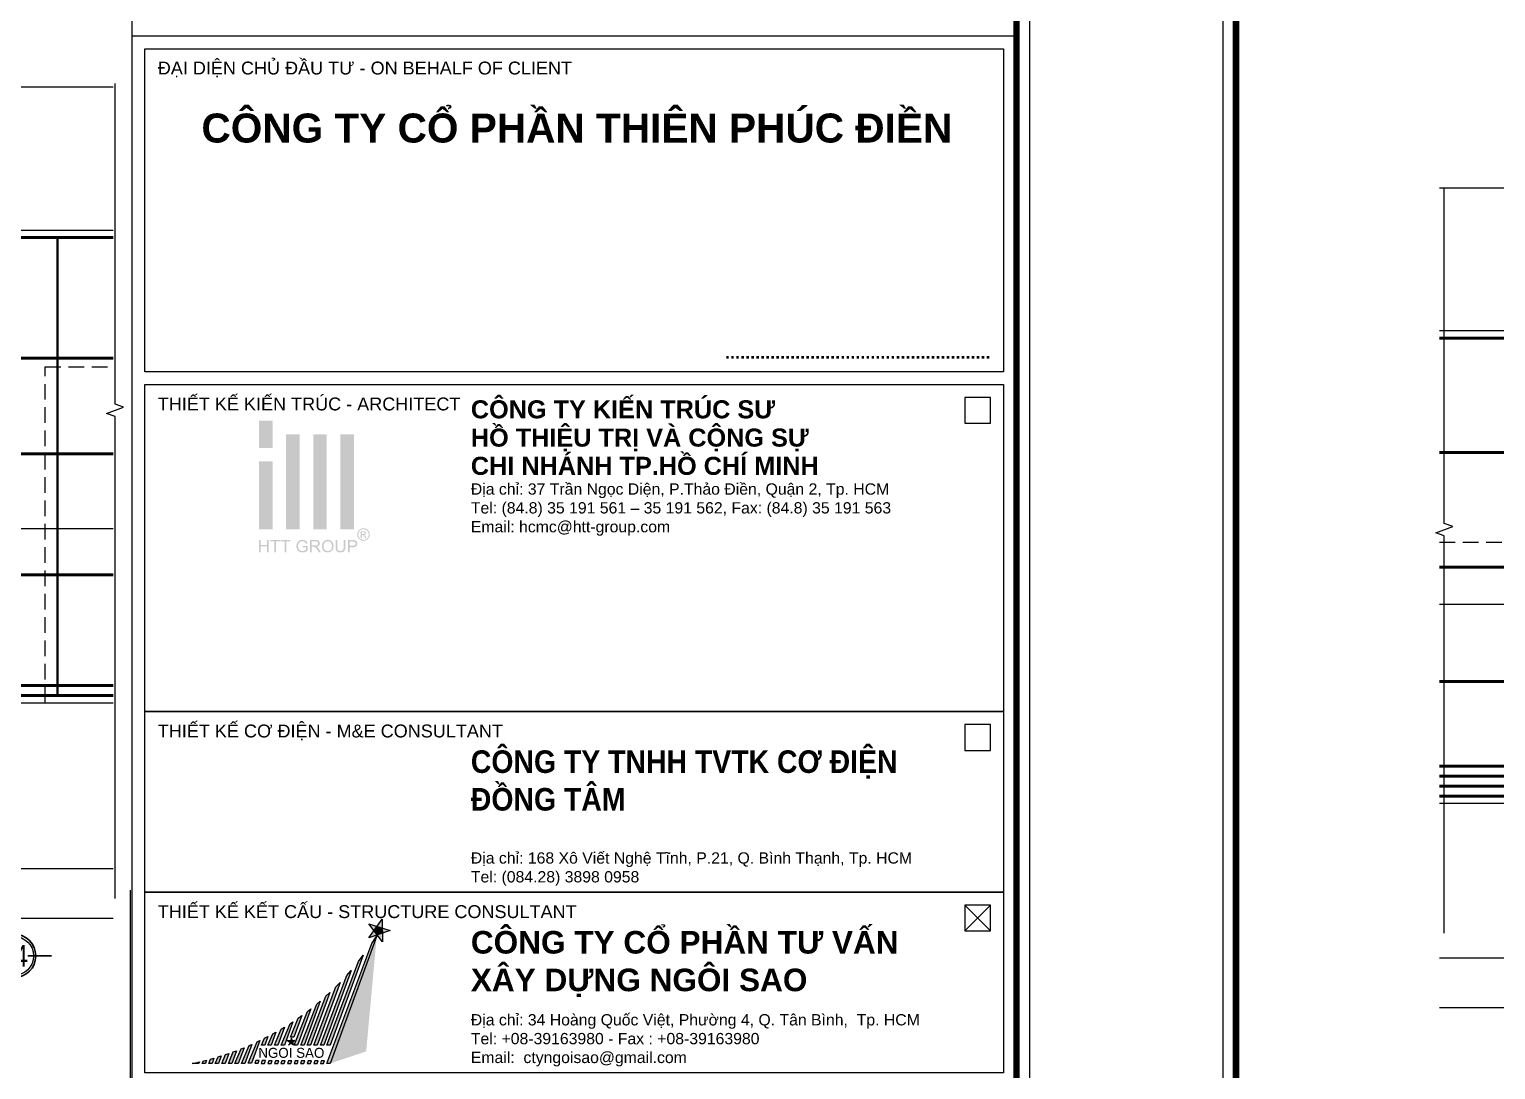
# Model space of a CAD drawing. Header units: millimetres. Extents: x 3014920 to 3563667, y -1638653 to -1356471.
# Drawn here: x 3428446 to 3434334, y -1614271 to -1610090 of the extents above; entities that cross this region are included whole.
import ezdxf
from ezdxf.enums import TextEntityAlignment as Align
from ezdxf.xclip import XClip

# ---------------------------------------------------------------- set-up
doc = ezdxf.new("R2010")
doc.units = ezdxf.units.MM
doc.header["$MEASUREMENT"] = 0
doc.header["$XCLIPFRAME"] = 0
doc.header["$PDMODE"] = 2
doc.linetypes.add('HIDDEN', pattern=[0.375, 0.25, -0.125])
doc.layers.get('0').update_dxf_attribs({"lineweight": 9})
doc.layers.get('Defpoints').update_dxf_attribs({"color": 10, "lineweight": 0})
for name, color, linetype, lineweight in [('2', 2, 'Continuous', 20), ('CDAI', 21, 'Continuous', 40), ('CTHEP', 50, 'Continuous', 50), ('DBAO', 90, 'Continuous', 13), ('DGIONG', 130, 'Continuous', 13), ('DMo', 9, 'HIDDEN', 9), ('KTH', 154, 'Continuous', 9), ('Net khuat', 8, 'HIDDEN', 13), ('TEXT', 7, 'Continuous', 15)]:
    doc.layers.add(name, color=color, linetype=linetype, lineweight=lineweight)
doc.layers.add('8', color=8, linetype='Continuous')
doc.layers.add('CHG_XX_Khung ten$0$A1 BORDER$0$DGIONG', color=7, linetype='Continuous', lineweight=13, true_color=0x29ffff)
doc.layers.add('CHG_XX_Khung ten$0$A1 BORDER$0$STICK', color=7, linetype='Continuous', lineweight=9, true_color=0xe60000)
doc.styles.add('CHG_XX_Khung ten$0$A1 BORDER$0$ARIAL', font='arial.ttf')
doc.styles.add('CHG_XX_Khung ten$0$A1 BORDER$0$Arial - Bold', font='arialbd.ttf', dxfattribs={"height": 2.5})
doc.styles.add('CHG_XX_Khung ten$0$A1 BORDER$0$Star-AvoBold', font='VAVOB_0.TTF')
doc.styles.add('CHG_XX_Khung ten$0$A1 BORDER$0$Title Block DD$0$ARIAL', font='arial.ttf')
doc.styles.add('CHG_XX_Khung ten$0$A1 BORDER$0$Title Block DD$0$Arial - Bold', font='arialbd.ttf', dxfattribs={"height": 2.5})
doc.styles.add('HELVECONDENSE', font='VHELVCN_0.TTF')
doc.styles.add('TTP-HelCon', font='VHELVCN_0.TTF')
doc.dimstyles.new('TTP-25', dxfattribs={"dimscale": 25, "dimtxt": 2.5, "dimasz": 1, "dimexe": 1, "dimexo": 1, "dimgap": 0.09, "dimtad": 0, "dimdec": 4, "dimrnd": 1, "dimzin": 9, "dimdsep": 46, "dimtxsty": 'TTP-HelCon', "dimblk": 'ARCHTICK', "dimcen": 0.09, "dimdle": 1.5, "dimclrd": 256, "dimclre": 256, "dimclrt": 7, "dimadec": 0, "dimazin": 0, "dimtfac": 1, "dimtdec": 4, "dimtmove": 0, "dimatfit": 3, "dimldrblk": 'ARCHTICK', "dimfxl": 1, "dimtvp": 1, "dimtolj": 1, "dimtzin": 0, "dimarcsym": 0})

# ---------------------------------------------------------------- blocks, each defined once
blk = doc.blocks.new('_ArchTick')
at = {"color": 0, "linetype": 'ByBlock', "const_width": 0.15}
blk.add_lwpolyline([(-0.5, -0.5), (0.5, 0.5)], dxfattribs=at)
blk = doc.blocks.new('*D1817')
at = {"layer": 'Defpoints', "color": 0, "transparency": 16777216}
for p in [(32600, 574), (32600, 300), (34100, 224.9)]:
    blk.add_point(p, dxfattribs=at)
at = {"layer": 'KTH', "lineweight": -2, "transparency": 16777216}
for p, q in [((32600, 325), (32600, 599)), ((34100, 249.9), (34100, 599)), ((34137.5, 574), (32562.5, 574))]:
    blk.add_line(p, q, dxfattribs=at)
at = {"layer": 'KTH', "lineweight": -2, "transparency": 16777216, "xscale": 25, "yscale": 25, "zscale": 25, "rotation": 180}
blk.add_blockref('_ArchTick', (32600, 574), dxfattribs=at)
at = {"layer": 'KTH', "lineweight": -2, "transparency": 16777216, "xscale": 25, "yscale": 25, "zscale": 25}
blk.add_blockref('_ArchTick', (34100, 574), dxfattribs=at)
at = {"layer": 'KTH', "color": 7, "transparency": 16777216, "insert": (33350, 637.8), "char_height": 62.5, "attachment_point": 5, "style": 'TTP-HelCon'}
blk.add_mtext('\\A1;1500', dxfattribs=at)
blk = doc.blocks.new('dau truc')
blk.add_circle((0, 0), 180)
at = {"layer": '8'}
for p, q in [((0, 127), (0, 345)), ((-127, 0), (-345, 0)), ((0, -345), (0, -127)), ((345, 0), (127, 0))]:
    blk.add_line(p, q, dxfattribs=at)
blk.add_circle((0, 0), 200, dxfattribs=at)
at = {"layer": 'TEXT', "style": 'HELVECONDENSE'}
blk.add_attdef('A', text='', height=233, dxfattribs=at).set_placement((0, 0), align=Align.MIDDLE)
blk = doc.blocks.new('*D1849')
at = {"layer": 'Defpoints', "color": 0, "transparency": 16777216}
for p in [(32600, -2245.1), (36000, -2245.1), (36000, -2566.1)]:
    blk.add_point(p, dxfattribs=at)
at = {"layer": 'KTH', "lineweight": -2, "transparency": 16777216}
for p, q in [((32600, -2270.1), (32600, -2591.1)), ((36000, -2270.1), (36000, -2591.1)), ((32562.5, -2566.1), (36037.5, -2566.1))]:
    blk.add_line(p, q, dxfattribs=at)
at = {"layer": 'KTH', "lineweight": -2, "transparency": 16777216, "xscale": 25, "yscale": 25, "zscale": 25, "rotation": 180}
blk.add_blockref('_ArchTick', (32600, -2566.1), dxfattribs=at)
at = {"layer": 'KTH', "lineweight": -2, "transparency": 16777216, "xscale": 25, "yscale": 25, "zscale": 25}
blk.add_blockref('_ArchTick', (36000, -2566.1), dxfattribs=at)
at = {"layer": 'KTH', "color": 7, "transparency": 16777216, "insert": (34300, -2502.3), "char_height": 62.5, "attachment_point": 5, "style": 'TTP-HelCon'}
blk.add_mtext('\\A1;3400', dxfattribs=at)
blk = doc.blocks.new('*D1851')
at = {"layer": 'Defpoints', "color": 0, "transparency": 16777216}
for p in [(32600, -2245.1), (41800, -2245.1), (32600, -2766.1)]:
    blk.add_point(p, dxfattribs=at)
at = {"layer": 'KTH', "lineweight": -2, "transparency": 16777216}
for p, q in [((32600, -2270.1), (32600, -2791.1)), ((41800, -2270.1), (41800, -2791.1)), ((41837.5, -2766.1), (32562.5, -2766.1))]:
    blk.add_line(p, q, dxfattribs=at)
at = {"layer": 'KTH', "lineweight": -2, "transparency": 16777216, "xscale": 25, "yscale": 25, "zscale": 25, "rotation": 180}
blk.add_blockref('_ArchTick', (32600, -2766.1), dxfattribs=at)
at = {"layer": 'KTH', "lineweight": -2, "transparency": 16777216, "xscale": 25, "yscale": 25, "zscale": 25}
blk.add_blockref('_ArchTick', (41800, -2766.1), dxfattribs=at)
at = {"layer": 'KTH', "color": 7, "transparency": 16777216, "insert": (37200, -2702.3), "char_height": 62.5, "attachment_point": 5, "style": 'TTP-HelCon'}
blk.add_mtext('\\A1;9200', dxfattribs=at)
blk = doc.blocks.new('*D1844')
at = {"layer": 'Defpoints', "color": 0, "transparency": 16777216}
for p in [(32375, -736), (36000, -736), (32375, -1201.2)]:
    blk.add_point(p, dxfattribs=at)
at = {"layer": 'KTH', "lineweight": -2, "transparency": 16777216}
for p, q in [((32375, -761), (32375, -1226.2)), ((36000, -761), (36000, -1226.2)), ((36037.5, -1201.2), (32337.5, -1201.2))]:
    blk.add_line(p, q, dxfattribs=at)
at = {"layer": 'KTH', "lineweight": -2, "transparency": 16777216, "xscale": 25, "yscale": 25, "zscale": 25}
for p, rotation in [((32375, -1201.2), 179.9999999866598), ((36000, -1201.2), 359.9999999866598)]:
    blk.add_blockref('_ArchTick', p, dxfattribs=dict(at, rotation=rotation))
at = {"layer": 'KTH', "color": 7, "transparency": 16777216, "insert": (34187.5, -1131.3), "char_height": 62.5, "attachment_point": 5, "rotation": 360, "style": 'TTP-HelCon'}
blk.add_mtext('\\A1;4Þ14a250-3', dxfattribs=at)
blk = doc.blocks.new('2Y-33')
at = {"layer": 'CTHEP'}
blk.add_lwpolyline([(6609.38628, -529.99859), (6609.38628, -30), (73770.00002, -30), (73770.00002, -530.00001)], dxfattribs=at)
blk = doc.blocks.new('*D2009')
at = {"layer": 'Defpoints', "color": 0, "transparency": 16777216}
for p in [(2624656.2, -2245633.2), (2633656.2, -2245633.2), (2624656.2, -2246058.2)]:
    blk.add_point(p, dxfattribs=at)
at = {"layer": 'KTH', "lineweight": -2, "transparency": 16777216}
for p, q in [((2624656.2, -2245658.2), (2624656.2, -2246083.2)), ((2633656.2, -2245658.2), (2633656.2, -2246083.2)), ((2633693.7, -2246058.2), (2624618.7, -2246058.2))]:
    blk.add_line(p, q, dxfattribs=at)
at = {"layer": 'KTH', "lineweight": -2, "transparency": 16777216, "xscale": 25, "yscale": 25, "zscale": 25, "rotation": 180}
blk.add_blockref('_ArchTick', (2624656.2, -2246058.2), dxfattribs=at)
at = {"layer": 'KTH', "lineweight": -2, "transparency": 16777216, "xscale": 25, "yscale": 25, "zscale": 25}
blk.add_blockref('_ArchTick', (2633656.2, -2246058.2), dxfattribs=at)
at = {"layer": 'KTH', "color": 7, "transparency": 16777216, "insert": (2629156.2, -2245994.3), "char_height": 62.5, "attachment_point": 5, "style": 'TTP-HelCon'}
blk.add_mtext('\\A1;9000', dxfattribs=at)
blk = doc.blocks.new('*D2018')
at = {"layer": 'Defpoints', "color": 0, "transparency": 16777216}
for p in [(2631456.2, -2244239.6), (2633606.2, -2244239.6), (2631456.2, -2244436.7)]:
    blk.add_point(p, dxfattribs=at)
at = {"layer": 'KTH', "lineweight": -2, "transparency": 16777216}
for p, q in [((2631456.2, -2244264.6), (2631456.2, -2244461.7)), ((2633606.2, -2244264.6), (2633606.2, -2244461.7)), ((2633643.7, -2244436.7), (2631418.7, -2244436.7))]:
    blk.add_line(p, q, dxfattribs=at)
at = {"layer": 'KTH', "lineweight": -2, "transparency": 16777216, "xscale": 25, "yscale": 25, "zscale": 25, "rotation": 180}
blk.add_blockref('_ArchTick', (2631456.2, -2244436.7), dxfattribs=at)
at = {"layer": 'KTH', "lineweight": -2, "transparency": 16777216, "xscale": 25, "yscale": 25, "zscale": 25}
blk.add_blockref('_ArchTick', (2633606.2, -2244436.7), dxfattribs=at)
at = {"layer": 'KTH', "color": 7, "transparency": 16777216, "insert": (2632960.2, -2244385.3), "char_height": 62.5, "attachment_point": 5, "style": 'TTP-HelCon'}
blk.add_mtext('\\A1;4Þ14a150-3', dxfattribs=at)
blk = doc.blocks.new('*D2019')
at = {"layer": 'Defpoints', "color": 0, "transparency": 16777216}
for p in [(2633656.2, -2242762.7), (2631956.2, -2243036.7), (2633656.2, -2243036.7)]:
    blk.add_point(p, dxfattribs=at)
at = {"layer": 'KTH', "lineweight": -2, "transparency": 16777216}
for p, q in [((2631918.7, -2242762.7), (2633693.7, -2242762.7)), ((2631956.2, -2243011.7), (2631956.2, -2242737.7)), ((2633656.2, -2243011.7), (2633656.2, -2242737.7))]:
    blk.add_line(p, q, dxfattribs=at)
at = {"layer": 'KTH', "lineweight": -2, "transparency": 16777216, "xscale": 25, "yscale": 25, "zscale": 25, "rotation": 180}
blk.add_blockref('_ArchTick', (2631956.2, -2242762.7), dxfattribs=at)
at = {"layer": 'KTH', "lineweight": -2, "transparency": 16777216, "xscale": 25, "yscale": 25, "zscale": 25}
blk.add_blockref('_ArchTick', (2633656.2, -2242762.7), dxfattribs=at)
at = {"layer": 'KTH', "color": 7, "transparency": 16777216, "insert": (2632806.2, -2242698.9), "char_height": 62.5, "attachment_point": 5, "style": 'TTP-HelCon'}
blk.add_mtext('\\A1;1700', dxfattribs=at)
blk = doc.blocks.new('*D2024')
at = {"layer": 'Defpoints', "color": 0, "transparency": 16777216}
for p in [(2631456.2, -2245633.2), (2633656.2, -2245633.2), (2631456.2, -2245858.2)]:
    blk.add_point(p, dxfattribs=at)
at = {"layer": 'KTH', "lineweight": -2, "transparency": 16777216}
for p, q in [((2631456.2, -2245658.2), (2631456.2, -2245883.2)), ((2633656.2, -2245658.2), (2633656.2, -2245883.2)), ((2633693.7, -2245858.2), (2631418.7, -2245858.2))]:
    blk.add_line(p, q, dxfattribs=at)
at = {"layer": 'KTH', "lineweight": -2, "transparency": 16777216, "xscale": 25, "yscale": 25, "zscale": 25, "rotation": 180}
blk.add_blockref('_ArchTick', (2631456.2, -2245858.2), dxfattribs=at)
at = {"layer": 'KTH', "lineweight": -2, "transparency": 16777216, "xscale": 25, "yscale": 25, "zscale": 25}
blk.add_blockref('_ArchTick', (2633656.2, -2245858.2), dxfattribs=at)
at = {"layer": 'KTH', "color": 7, "transparency": 16777216, "insert": (2632556.2, -2245794.4), "char_height": 62.5, "attachment_point": 5, "style": 'TTP-HelCon'}
blk.add_mtext('\\A1;2200', dxfattribs=at)
blk = doc.blocks.new('CHG_XX_Khung ten$0$A1 BORDER$0$HTT-Logo')
at = {"true_color": 0x134fb3}
h = blk.add_hatch(color=154, dxfattribs=at)
h.paths.add_polyline_path([(3, 29.1), (0, 29.1), (0, 23.1), (3, 23.1)])
h.paths.add_polyline_path([(3, 20.1), (0, 20.1), (0, 5.1), (3, 5.1)])
h.paths.add_polyline_path([(9, 26.1), (6, 26.1), (6, 5.1), (9, 5.1)])
h.paths.add_polyline_path([(15, 26.1), (12, 26.1), (12, 5.1), (15, 5.1)])
h.paths.add_polyline_path([(21, 26.1), (18, 26.1), (18, 5.1), (21, 5.1)])
h.paths.add_polyline_path([(2.12, 2.7), (1.76, 2.7), (1.76, 1.59), (0.36, 1.59), (0.36, 2.7), (0, 2.7), (0, 0), (0.36, 0), (0.36, 1.27), (1.76, 1.27), (1.76, 0), (2.12, 0)])
h.paths.add_polyline_path([(4.65, 2.7), (2.51, 2.7), (2.51, 2.38), (3.4, 2.38), (3.4, 0), (3.76, 0), (3.76, 2.38), (4.65, 2.38)])
h.paths.add_polyline_path([(6.95, 2.7), (4.81, 2.7), (4.81, 2.38), (5.7, 2.38), (5.7, 0), (6.06, 0), (6.06, 2.38), (6.95, 2.38)])
h.paths.add_polyline_path([(8.64, 1.36), (8.64, 1.41), (8.66, 1.58), (8.69, 1.75), (8.75, 1.9), (8.81, 2.03), (8.92, 2.17), (9.05, 2.28), (9.2, 2.37), (9.29, 2.39), (9.45, 2.43), (9.65, 2.44), (9.84, 2.42), (10, 2.37), (10.14, 2.29), (10.26, 2.18), (10.34, 2.03), (10.41, 1.86), (10.73, 1.95), (10.68, 2.11), (10.61, 2.26), (10.53, 2.39), (10.45, 2.47), (10.31, 2.57), (10.16, 2.65), (10.13, 2.66), (9.97, 2.71), (9.8, 2.74), (9.63, 2.75), (9.55, 2.74), (9.38, 2.73), (9.21, 2.7), (9.06, 2.65), (8.91, 2.58), (8.88, 2.56), (8.75, 2.47), (8.63, 2.36), (8.53, 2.23), (8.44, 2.07), (8.41, 1.99), (8.35, 1.84), (8.31, 1.68), (8.28, 1.51), (8.27, 1.34), (8.28, 1.26), (8.29, 1.09), (8.32, 0.92), (8.38, 0.77), (8.44, 0.62), (8.46, 0.58), (8.55, 0.44), (8.66, 0.32), (8.79, 0.21), (8.93, 0.12), (9, 0.09), (9.15, 0.03), (9.31, -0.01), (9.48, -0.04), (9.65, -0.05), (9.73, -0.04), (9.9, -0.03), (10.07, 0.01), (10.23, 0.06), (10.34, 0.11), (10.48, 0.18), (10.63, 0.27), (10.77, 0.38), (10.77, 1.38), (9.63, 1.38), (9.63, 1.06), (10.42, 1.06), (10.42, 0.56), (10.39, 0.53), (10.26, 0.45), (10.09, 0.37), (9.96, 0.32), (9.8, 0.29), (9.63, 0.28), (9.62, 0.28), (9.45, 0.29), (9.28, 0.33), (9.12, 0.4), (8.97, 0.49), (8.86, 0.61), (8.77, 0.75), (8.73, 0.85), (8.68, 1), (8.65, 1.17)])
h.paths.add_polyline_path([(13.16, 1.39), (13.28, 1.48), (13.3, 1.51), (13.39, 1.64), (13.44, 1.79), (13.46, 1.96), (13.46, 2.06), (13.42, 2.22), (13.35, 2.37), (13.31, 2.43), (13.19, 2.55), (13.05, 2.63), (13.01, 2.64), (12.87, 2.67), (12.7, 2.69), (12.5, 2.7), (11.3, 2.7), (11.3, 0), (11.66, 0), (11.66, 1.2), (12.07, 1.2), (12.11, 1.2), (12.28, 1.19), (12.44, 1.11), (12.49, 1.07), (12.62, 0.93), (12.67, 0.86), (12.77, 0.73), (12.88, 0.56), (13.23, 0), (13.68, 0), (13.21, 0.73), (13.13, 0.85), (13.03, 0.98), (12.92, 1.09), (12.86, 1.14), (12.7, 1.23), (12.86, 1.26), (13.03, 1.31)])
h.paths.add_polyline_path([(11.66, 1.51), (11.66, 2.4), (12.51, 2.4), (12.67, 2.39), (12.83, 2.35), (12.97, 2.27), (13.06, 2.13), (13.09, 1.96), (13.08, 1.87), (13.02, 1.72), (12.96, 1.64), (12.8, 1.55), (12.62, 1.52), (12.43, 1.51)], flags=16)
h.paths.add_polyline_path([(16.49, 1.43), (16.48, 1.6), (16.44, 1.77), (16.4, 1.92), (16.34, 2.07), (16.33, 2.09), (16.24, 2.23), (16.14, 2.36), (16.02, 2.47), (15.88, 2.57), (15.85, 2.59), (15.7, 2.66), (15.54, 2.71), (15.38, 2.74), (15.2, 2.75), (15.15, 2.75), (14.98, 2.73), (14.82, 2.7), (14.66, 2.64), (14.52, 2.57), (14.39, 2.48), (14.27, 2.37), (14.18, 2.26), (14.1, 2.14), (14.03, 2), (13.98, 1.84), (13.94, 1.68), (13.92, 1.5), (13.91, 1.31), (13.91, 1.29), (13.92, 1.12), (13.95, 0.96), (14, 0.8), (14.07, 0.64), (14.07, 0.62), (14.16, 0.48), (14.26, 0.35), (14.38, 0.23), (14.52, 0.14), (14.56, 0.12), (14.71, 0.04), (14.86, -0.01), (15.03, -0.04), (15.2, -0.05), (15.21, -0.05), (15.38, -0.03), (15.55, 0), (15.7, 0.05), (15.86, 0.12), (15.87, 0.13), (16.01, 0.22), (16.13, 0.33), (16.24, 0.46), (16.33, 0.61), (16.36, 0.69), (16.42, 0.84), (16.46, 1), (16.48, 1.17), (16.49, 1.35)])
h.paths.add_polyline_path([(14.28, 1.45), (14.3, 1.64), (14.34, 1.81), (14.4, 1.95), (14.47, 2.08), (14.57, 2.2), (14.73, 2.32), (14.88, 2.38), (15.04, 2.43), (15.21, 2.44), (15.38, 2.42), (15.54, 2.38), (15.69, 2.31), (15.82, 2.2), (15.93, 2.07), (16.01, 1.93), (16.04, 1.85), (16.09, 1.7), (16.12, 1.53), (16.12, 1.32), (16.11, 1.12), (16.08, 0.95), (16.03, 0.79), (15.96, 0.66), (15.86, 0.54), (15.8, 0.48), (15.67, 0.38), (15.53, 0.32), (15.37, 0.27), (15.2, 0.26), (15.12, 0.26), (14.95, 0.29), (14.8, 0.35), (14.67, 0.43), (14.54, 0.54), (14.45, 0.66), (14.37, 0.8), (14.32, 0.95), (14.29, 1.12), (14.28, 1.31)], flags=16)
h.paths.add_polyline_path([(17.31, 2.7), (16.96, 2.7), (16.96, 1.12), (16.96, 0.93), (16.98, 0.75), (17.02, 0.6), (17.06, 0.46), (17.07, 0.44), (17.15, 0.3), (17.27, 0.18), (17.4, 0.08), (17.51, 0.03), (17.67, -0.01), (17.84, -0.04), (18.02, -0.05), (18.2, -0.04), (18.37, -0.01), (18.52, 0.04), (18.66, 0.1), (18.68, 0.12), (18.81, 0.22), (18.91, 0.35), (18.99, 0.49), (19.02, 0.61), (19.06, 0.76), (19.07, 0.94), (19.08, 1.14), (19.08, 2.7), (18.72, 2.7), (18.72, 1.14), (18.72, 1.06), (18.71, 0.86), (18.68, 0.69), (18.62, 0.55), (18.55, 0.45), (18.49, 0.4), (18.36, 0.33), (18.19, 0.29), (17.99, 0.28), (17.92, 0.28), (17.75, 0.31), (17.6, 0.37), (17.46, 0.48), (17.38, 0.63), (17.34, 0.77), (17.32, 0.94), (17.31, 1.14)])
h.paths.add_polyline_path([(21.42, 1.25), (21.52, 1.34), (21.6, 1.45), (21.67, 1.59), (21.72, 1.75), (21.73, 1.92), (21.73, 1.97), (21.71, 2.13), (21.65, 2.29), (21.56, 2.44), (21.44, 2.55), (21.42, 2.56), (21.27, 2.63), (21.1, 2.67), (21.05, 2.68), (20.89, 2.7), (20.69, 2.7), (19.67, 2.7), (19.67, 0), (20.03, 0), (20.03, 1.1), (20.72, 1.1), (20.76, 1.1), (20.96, 1.11), (21.14, 1.14), (21.29, 1.19)])
h.paths.add_polyline_path([(20.03, 1.42), (20.03, 2.38), (20.72, 2.38), (20.93, 2.37), (21.06, 2.36), (21.16, 2.31), (21.28, 2.2), (21.34, 2.08), (21.37, 1.91), (21.36, 1.82), (21.31, 1.67), (21.22, 1.54), (21.09, 1.47), (20.93, 1.43), (20.73, 1.42)], flags=16)
h.paths.add_polyline_path([(23.87, 2.76), (24.01, 2.85), (24.13, 2.96), (24.24, 3.09), (24.33, 3.24), (24.35, 3.28), (24.42, 3.44), (24.47, 3.6), (24.5, 3.76), (24.51, 3.93), (24.51, 3.98), (24.49, 4.15), (24.46, 4.31), (24.4, 4.47), (24.33, 4.62), (24.29, 4.69), (24.19, 4.82), (24.08, 4.94), (23.95, 5.05), (23.81, 5.14), (23.77, 5.16), (23.61, 5.23), (23.45, 5.28), (23.29, 5.31), (23.12, 5.32), (23.08, 5.31), (22.92, 5.3), (22.76, 5.27), (22.6, 5.21), (22.44, 5.14), (22.38, 5.1), (22.24, 5.01), (22.12, 4.89), (22.01, 4.77), (21.92, 4.62), (21.89, 4.57), (21.82, 4.41), (21.77, 4.25), (21.74, 4.09), (21.73, 3.93), (21.73, 3.87), (21.75, 3.71), (21.79, 3.55), (21.84, 3.39), (21.92, 3.24), (21.95, 3.18), (22.05, 3.04), (22.16, 2.92), (22.29, 2.81), (22.43, 2.72), (22.48, 2.7), (22.64, 2.63), (22.79, 2.58), (22.96, 2.55), (23.12, 2.54), (23.18, 2.54), (23.34, 2.55), (23.5, 2.59), (23.66, 2.65), (23.82, 2.72)])
h.paths.add_polyline_path([(22.55, 2.92), (22.45, 2.98), (22.32, 3.09), (22.21, 3.21), (22.12, 3.35), (22.07, 3.44), (22.01, 3.6), (21.98, 3.76), (21.96, 3.93), (21.97, 4.03), (22, 4.19), (22.05, 4.35), (22.12, 4.51), (22.18, 4.61), (22.29, 4.73), (22.41, 4.85), (22.56, 4.94), (22.64, 4.98), (22.8, 5.04), (22.96, 5.07), (23.12, 5.09), (23.21, 5.08), (23.37, 5.06), (23.53, 5.01), (23.69, 4.94), (23.79, 4.88), (23.92, 4.77), (24.03, 4.65), (24.13, 4.51), (24.17, 4.41), (24.23, 4.25), (24.27, 4.09), (24.28, 3.93), (24.28, 3.83), (24.25, 3.67), (24.2, 3.51), (24.13, 3.35), (24.07, 3.25), (23.96, 3.13), (23.84, 3.01), (23.7, 2.92), (23.61, 2.87), (23.45, 2.81), (23.29, 2.78), (23.12, 2.77), (23.02, 2.77), (22.86, 2.8), (22.7, 2.85)], flags=16)
h.paths.add_polyline_path([(22.51, 3.16), (22.51, 4.65), (23.03, 4.65), (23.23, 4.64), (23.4, 4.62), (23.55, 4.52), (23.6, 4.47), (23.66, 4.31), (23.67, 4.25), (23.64, 4.09), (23.55, 3.96), (23.42, 3.87), (23.24, 3.82), (23.37, 3.75), (23.46, 3.64), (23.57, 3.47), (23.77, 3.16), (23.47, 3.16), (23.34, 3.39), (23.23, 3.58), (23.14, 3.7), (23.09, 3.74), (22.94, 3.79), (22.9, 3.79), (22.76, 3.79), (22.76, 3.16)], flags=0)
h.paths.add_polyline_path([(22.76, 4), (22.76, 4.45), (23.03, 4.45), (23.13, 4.45), (23.27, 4.42), (23.37, 4.35), (23.41, 4.21), (23.33, 4.06), (23.24, 4.02), (23.05, 4)], flags=0)
blk = doc.blocks.new('CHG_XX_Khung ten')
at = {"layer": 'CHG_XX_Khung ten$0$A1 BORDER$0$DGIONG'}
h = blk.add_hatch(color=256, dxfattribs=at)
h.paths.add_polyline_path([(724.94, 283.19), (724.15, 281.97), (717.19, 263.38), (717.7, 263.38)])
h.paths.add_polyline_path([(722.81, 280.17), (722.1, 279.22), (717.21, 266.21), (717.72, 266.21)], flags=17)
h.paths.add_polyline_path([(720.93, 277.8), (720.27, 277.04), (716.19, 266.22), (716.7, 266.22)])
h.paths.add_polyline_path([(719.23, 275.93), (718.6, 275.29), (715.18, 266.22), (715.69, 266.22)])
h.paths.add_polyline_path([(717.65, 274.38), (717.03, 273.81), (714.16, 266.22), (714.67, 266.22)])
h.paths.add_polyline_path([(716.14, 273.03), (715.61, 272.59), (713.15, 266.22), (713.66, 266.22)])
h.paths.add_polyline_path([(714.69, 271.86), (714.17, 271.45), (712.13, 266.23), (712.64, 266.23)])
h.paths.add_polyline_path([(713.29, 270.81), (712.76, 270.43), (711.57, 267.46), (712.07, 267.47)])
h.paths.add_polyline_path([(710.1, 266.23), (710.61, 266.24), (711.93, 269.87), (711.48, 269.56)])
h.paths.add_polyline_path([(710.61, 269.02), (710.13, 268.73), (709.08, 266.24), (709.59, 266.24)])
h.paths.add_polyline_path([(709.31, 268.26), (708.82, 267.97), (708.07, 266.24), (708.58, 266.24)])
h.paths.add_polyline_path([(708.04, 267.56), (707.54, 267.3), (707.05, 266.25), (707.56, 266.25)])
h.paths.add_polyline_path([(716.84, 263.8), (716.33, 263.8), (716.18, 263.38), (716.69, 263.38)])
h.paths.add_polyline_path([(715.67, 263.39), (715.82, 263.8), (715.32, 263.8), (715.16, 263.39)])
h.paths.add_polyline_path([(714.15, 263.39), (714.65, 263.39), (714.8, 263.8), (714.3, 263.8)])
h.paths.add_polyline_path([(713.13, 263.39), (713.64, 263.4), (713.79, 263.81), (713.28, 263.81)])
h.paths.add_polyline_path([(712.77, 263.81), (712.27, 263.81), (712.11, 263.39), (712.62, 263.4)])
h.paths.add_polyline_path([(711.25, 263.81), (711.1, 263.4), (711.61, 263.4), (711.76, 263.81)])
h.paths.add_polyline_path([(710.59, 263.4), (710.74, 263.82), (710.24, 263.82), (710.08, 263.4)])
h.paths.add_polyline_path([(709.73, 263.82), (709.22, 263.82), (709.07, 263.41), (709.57, 263.41)])
h.paths.add_polyline_path([(708.71, 263.82), (708.21, 263.82), (708.05, 263.41), (708.56, 263.41)])
h.paths.add_polyline_path([(707.54, 263.41), (707.69, 263.83), (707.19, 263.83), (707.03, 263.41)])
h.paths.add_polyline_path([(706.68, 263.83), (706.17, 263.83), (706.02, 263.42), (706.53, 263.42)])
h.paths.add_polyline_path([(705, 263.42), (705.51, 263.42), (706.79, 266.93), (706.4, 266.74)])
h.paths.add_polyline_path([(703.97, 263.37), (704.48, 263.37), (705.57, 266.36), (705.14, 266.17)])
h.paths.add_polyline_path([(704.36, 265.84), (703.91, 265.65), (702.96, 263.38), (703.46, 263.38)])
h.paths.add_polyline_path([(703.17, 265.37), (702.69, 265.19), (701.94, 263.38), (702.45, 263.38)])
h.paths.add_polyline_path([(702, 264.94), (701.5, 264.77), (700.92, 263.38), (701.43, 263.38)])
h.paths.add_polyline_path([(700.84, 264.56), (700.33, 264.4), (699.91, 263.39), (700.42, 263.39)])
h.paths.add_polyline_path([(699.7, 264.21), (699.18, 264.06), (698.89, 263.39), (699.4, 263.39)])
h.paths.add_polyline_path([(698.57, 263.9), (698.04, 263.77), (697.87, 263.38), (698.38, 263.39)])
h.paths.add_polyline_path([(697.37, 263.39), (697.45, 263.63), (696.91, 263.51), (696.35, 263.38)])
blk.add_hatch(color=256, dxfattribs=at).paths.add_polyline_path([(724.92, 283.21), (717.68, 263.38), (723.28, 265.27)])
at = {"layer": 'CHG_XX_Khung ten$0$A1 BORDER$0$STICK'}
for points in [[(723.71, 282.88), (725.74, 285.75), (725.8, 282.26), (723.67, 285.06), (727.02, 284.03)], [(725.76, 284.41), (724.96, 284.66), (724.49, 283.98), (724.99, 283.32), (725.77, 283.6)], [(711.25, 266.22), (711.64, 267.39), (712.01, 266.22), (711.02, 266.95), (712.24, 266.93)], [(711.87, 266.67), (711.78, 266.94), (711.49, 266.94), (711.4, 266.67), (711.63, 266.5)]]:
    blk.add_hatch(color=256, dxfattribs=at).paths.add_polyline_path(points)
for p, q in [((687, 577), (687, 17)), ((687, 422.69), (824, 422.69)), ((816, 283.93), (820, 287.93)), ((820, 283.93), (816, 287.93))]:
    blk.add_line(p, q)
for points in [[(15, 579), (826, 579), (826, 15), (15, 15)], [(816, 362.62), (820, 362.62), (820, 366.62), (816, 366.62)], [(816, 311.93), (820, 311.93), (820, 315.93), (816, 315.93)], [(816, 283.93), (820, 283.93), (820, 287.93), (816, 287.93)]]:
    blk.add_lwpolyline(points, close=True)
at = {"color": 4, "linetype": 'Continuous', "const_width": 1}
blk.add_lwpolyline([(17, 577), (824, 577), (824, 17), (17, 17)], close=True, dxfattribs=at)
at = {"linetype": 'Continuous'}
for points in [[(689, 368.62), (822, 368.62), (822, 317.93), (689, 317.93)], [(689, 317.93), (822, 317.93), (822, 289.93), (689, 289.93)], [(689, 289.93), (822, 289.93), (822, 261.93), (689, 261.93)]]:
    blk.add_lwpolyline(points, close=True, dxfattribs=at)
at = {"layer": 'CHG_XX_Khung ten$0$A1 BORDER$0$DGIONG'}
for points in [[(724.94, 283.19), (717.7, 263.38), (717.19, 263.38), (724.15, 281.97), (724.94, 283.19)], [(722.81, 280.17), (717.72, 266.21), (717.21, 266.21), (722.1, 279.22), (722.81, 280.17)], [(720.93, 277.8), (716.7, 266.22), (716.19, 266.22), (720.27, 277.04), (720.93, 277.8)], [(719.23, 275.93), (715.69, 266.22), (715.18, 266.22), (718.6, 275.29), (719.23, 275.93)], [(716.14, 273.03), (713.66, 266.22), (713.15, 266.22), (715.61, 272.59), (716.14, 273.03)], [(717.65, 274.38), (714.67, 266.22), (714.16, 266.22), (717.03, 273.81), (717.65, 274.38)], [(713.29, 270.81), (712.07, 267.47), (711.57, 267.46), (712.76, 270.43), (713.29, 270.81)], [(714.69, 271.86), (712.64, 266.23), (712.13, 266.23), (714.17, 271.45), (714.69, 271.86)], [(709.31, 268.26), (708.58, 266.24), (708.07, 266.24), (708.82, 267.97), (709.31, 268.26)], [(710.61, 269.02), (709.59, 266.24), (709.08, 266.24), (710.13, 268.73), (710.61, 269.02)], [(711.93, 269.87), (710.61, 266.24), (710.1, 266.23), (711.48, 269.56), (711.93, 269.87)], [(704.36, 265.84), (703.46, 263.38), (702.96, 263.38), (703.91, 265.65), (704.36, 265.84)], [(705.57, 266.36), (704.48, 263.37), (703.97, 263.37), (705.14, 266.17), (705.57, 266.36)], [(706.79, 266.93), (705.51, 263.42), (705, 263.42), (706.4, 266.74), (706.79, 266.93)], [(708.04, 267.56), (707.56, 266.25), (707.05, 266.25), (707.54, 267.3), (708.04, 267.56)], [(697.45, 263.63), (697.37, 263.39), (696.35, 263.38), (696.91, 263.51), (697.45, 263.63)], [(698.57, 263.9), (698.38, 263.39), (697.87, 263.38), (698.04, 263.77), (698.57, 263.9)], [(699.7, 264.21), (699.4, 263.39), (698.89, 263.39), (699.18, 264.06), (699.7, 264.21)], [(700.84, 264.56), (700.42, 263.39), (699.91, 263.39), (700.33, 264.4), (700.84, 264.56)], [(702, 264.94), (701.43, 263.38), (700.92, 263.38), (701.5, 264.77), (702, 264.94)], [(703.17, 265.37), (702.45, 263.38), (701.94, 263.38), (702.69, 265.19), (703.17, 265.37)]]:
    blk.add_lwpolyline(points, dxfattribs=at)
for points in [[(706.53, 263.42), (706.68, 263.83), (706.17, 263.83), (706.02, 263.42)], [(707.54, 263.41), (707.69, 263.83), (707.19, 263.83), (707.03, 263.41)], [(708.56, 263.41), (708.71, 263.82), (708.21, 263.82), (708.05, 263.41)], [(709.57, 263.41), (709.73, 263.82), (709.22, 263.82), (709.07, 263.41)], [(710.59, 263.4), (710.74, 263.82), (710.24, 263.82), (710.08, 263.4)], [(711.61, 263.4), (711.76, 263.81), (711.25, 263.81), (711.1, 263.4)], [(712.62, 263.4), (712.77, 263.81), (712.27, 263.81), (712.11, 263.39)], [(713.64, 263.4), (713.79, 263.81), (713.28, 263.81), (713.13, 263.39)], [(714.65, 263.39), (714.8, 263.8), (714.3, 263.8), (714.15, 263.39)], [(715.67, 263.39), (715.82, 263.8), (715.32, 263.8), (715.16, 263.39)], [(716.69, 263.38), (716.84, 263.8), (716.33, 263.8), (716.18, 263.38)]]:
    blk.add_lwpolyline(points, close=True, dxfattribs=at)
at = {"layer": 'CHG_XX_Khung ten$0$A1 BORDER$0$STICK'}
for p, q in [((723.67, 285.06), (727.02, 284.03)), ((725.8, 282.26), (723.67, 285.06)), ((723.71, 282.88), (725.74, 285.75)), ((727.02, 284.03), (723.71, 282.88)), ((725.74, 285.75), (725.8, 282.26)), ((711.02, 266.95), (712.24, 266.93)), ((712.01, 266.22), (711.02, 266.95)), ((712.24, 266.93), (711.25, 266.22)), ((711.64, 267.39), (712.01, 266.22))]:
    blk.add_line(p, q, dxfattribs=at)
at = {"xscale": 0.7, "yscale": 0.7, "zscale": 0.7}
blk.add_blockref('CHG_XX_Khung ten$0$A1 BORDER$0$HTT-Logo', (706.68, 342.64), dxfattribs=at)
for s, style, p in [('ĐẠI DIỆN CHỦ ĐẦU TƯ - ON BEHALF OF CLIENT ', 'CHG_XX_Khung ten$0$A1 BORDER$0$Title Block DD$0$ARIAL', (691, 417.69)), ('THIẾT KẾ KIẾN TRÚC - ARCHITECT', 'CHG_XX_Khung ten$0$A1 BORDER$0$ARIAL', (691, 365.62)), ('THIẾT KẾ CƠ ĐIỆN - M&E CONSULTANT', 'CHG_XX_Khung ten$0$A1 BORDER$0$ARIAL', (691, 314.93)), ('THIẾT KẾ KẾT CẤU - STRUCTURE CONSULTANT', 'CHG_XX_Khung ten$0$A1 BORDER$0$ARIAL', (691, 286.93))]:
    blk.add_text(s, height=2, dxfattribs=dict(style=style)).set_placement(p, align=Align.MIDDLE_LEFT)
at = {"style": 'CHG_XX_Khung ten$0$A1 BORDER$0$Title Block DD$0$Arial - Bold'}
blk.add_text('.....................................................', height=2, dxfattribs=at).set_placement((820, 373.62), align=Align.MIDDLE_RIGHT)
at = {"ltscale": 10, "insert": (739.49, 366.19), "char_height": 2.8, "width": 76.248, "attachment_point": 1, "line_spacing_factor": 0.938532, "style": 'CHG_XX_Khung ten$0$A1 BORDER$0$Arial - Bold'}
blk.add_mtext('CÔNG TY KIẾN TRÚC SƯ\\PHỒ THIỆU TRỊ VÀ CỘNG SỰ\\PCHI NHÁNH TP.HỒ CHÍ MINH', dxfattribs=at)
at = {"ltscale": 10}
for s, insert, char_height, width, attachment_point, style in [('Địa chỉ: 37 Trần Ngọc Diện, P.Thảo Điền, Quận 2, Tp. HCM\\PTel: (84.8) 35 191 561 – 35 191 562, Fax: (84.8) 35 191 563\\PEmail: hcmc@htt-group.com', (739.49, 345.2), 1.75, 83.001, 7, 'CHG_XX_Khung ten$0$A1 BORDER$0$ARIAL'), ('{\\W0.9;CÔNG TY TNHH TVTK CƠ ĐIỆN \\PĐỒNG TÂM}', (739.49, 311.93), 3.5, 76.248, 1, 'CHG_XX_Khung ten$0$A1 BORDER$0$Arial - Bold'), ('\\pt8.75;Địa chỉ: 168 Xô Viết Nghệ Tĩnh, P.21, Q. Bình Thạnh, Tp. HCM \\P\\ptz;Tel: (084.28) 3898 0958', (739.49, 290.93), 1.75, 83.001, 7, 'CHG_XX_Khung ten$0$A1 BORDER$0$ARIAL'), ('CÔNG TY CỔ PHẦN TƯ VẤN \\PXÂY DỰNG NGÔI SAO', (739.49, 283.93), 3.5, 76.248, 1, 'CHG_XX_Khung ten$0$A1 BORDER$0$Arial - Bold'), ('Địa chỉ: 34 Hoàng Quốc Việt, Phường 4, Q. Tân Bình,  Tp. HCM\\PTel: +08-39163980 - Fax : +08-39163980 \\PEmail:  ctyngoisao@gmail.com', (739.49, 262.93), 1.75, 83.001, 7, 'CHG_XX_Khung ten$0$A1 BORDER$0$ARIAL')]:
    blk.add_mtext(s, dxfattribs=dict(at, insert=insert, char_height=char_height, width=width, attachment_point=attachment_point, style=style))
at = {"layer": 'CHG_XX_Khung ten$0$A1 BORDER$0$STICK', "style": 'CHG_XX_Khung ten$0$A1 BORDER$0$Star-AvoBold', "width": 1}
blk.add_text('NGOI SAO', height=1.547, dxfattribs=at).set_placement((706.57, 264.27))
at = {"ltscale": 10, "insert": (755.91, 410.64), "char_height": 4.5, "width": 121.2929, "attachment_point": 2, "style": 'CHG_XX_Khung ten$0$A1 BORDER$0$Title Block DD$0$Arial - Bold', "bg_fill": 2}
blk.add_mtext('CÔNG TY CỔ PHẦN THIÊN PHÚC ĐIỀN', dxfattribs=at)
at = {"linetype": 'Continuous'}
blk.add_lwpolyline([(689, 420.69), (822, 420.69), (822, 370.62), (689, 370.62)], close=True, dxfattribs=at)
blk = doc.blocks.new('2Y-30')
at = {"layer": 'CDAI'}
blk.add_lwpolyline([(32774.99999, -30), (32774.99999, -1870)], dxfattribs=at)
at = {"layer": 'CTHEP'}
for p, q in [((49527.12206, -515), (4760.76516, -515)), ((49527.12206, -900), (4760.76516, -900)), ((49527.12206, -1385), (4760.76516, -1385))]:
    blk.add_line(p, q, dxfattribs=at)
for points in [[(4707.31066, -529.99859), (4707.31066, -30), (49599.99998, -30)], [(4712.18589, -1870), (49569.99999, -1870), (49569.99999, -1170)]]:
    blk.add_lwpolyline(points, dxfattribs=at)
at = {"layer": 'CTHEP', "color": 1}
blk.add_lwpolyline([(29674.99998, -1830), (35999.99998, -1830)], dxfattribs=at)
at = {"layer": 'DBAO', "linetype": 'Continuous'}
for p, q in [((32599.99248, 0), (38149.99991, 0)), ((4666.37048, -1900), (49599.99998, -1900))]:
    blk.add_line(p, q, dxfattribs=at)
at = {"layer": 'Net khuat', "ltscale": 250}
for p, q in [((32724.99999, -550), (38024.99999, -550)), ((32724.99999, -1900), (32724.99999, -550))]:
    blk.add_line(p, q, dxfattribs=at)
at = {"layer": '2', "ltscale": 300}
ref = blk.add_blockref('dau truc', (32599.99998, -2916.96642), dxfattribs=dict(at, xscale=0.436713129747659, yscale=0.436713129747659, zscale=0.436713129747659))
ref.add_attrib('A', '14', dxfattribs={"layer": 'TEXT', "height": 87.5, "style": 'HELVECONDENSE'}).set_placement((32599.99998, -2916.96642), align=Align.MIDDLE)
at = {"layer": 'KTH'}
for base, p1, p2, picture, middle in [((32599.99998, 574.00461), (34099.99998, 224.90695), (32599.99998, 300), '*D1817', (33349.99998, 637.83794)), ((35999.99998, -2566.14614), (32599.99998, -2245.09309), (35999.99998, -2245.09309), '*D1849', (34299.99998, -2502.31281)), ((32599.99998, -2766.10188), (41799.99998, -2245.09309), (32599.99998, -2245.09309), '*D1851', (37199.99998, -2702.26855))]:
    dim = blk.add_linear_dim(base=base, p1=p1, p2=p2, dimstyle='TTP-25', override={"dimtmove": 1}, dxfattribs=at)
    dim.commit()
    dim.dimension.update_dxf_attribs({"geometry": picture, "text_midpoint": middle})
dim = blk.add_linear_dim(base=(32374.99248, -1201.20202), p1=(35999.99998, -735.95392), p2=(32374.99248, -735.95392), angle=179.999999987, text='4Þ14a250-3', dimstyle='TTP-25', override={"dimtmove": 1}, dxfattribs=at)
dim.commit()
dim.dimension.update_dxf_attribs({"geometry": '*D1844', "text_midpoint": (34187.49623, -1131.28536)})
blk = doc.blocks.new('2Y-31')
at = {"layer": 'CTHEP'}
for p, q in [((2646176.14632, -2243826.74357), (2624710.69558, -2243826.74358)), ((2646176.14632, -2244286.74357), (2624710.69558, -2244286.74358)), ((2646176.14632, -2244746.74357), (2624710.69558, -2244746.74357)), ((2624680.69558, -2245206.74357), (2646176.14632, -2245206.74357))]:
    blk.add_line(p, q, dxfattribs=at)
for points in [[(2624680.69558, -2244166.74357), (2624680.69558, -2243366.74357), (2646146.14632, -2243366.74358), (2646146.14632, -2244166.74358)], [(2631456.1536, -2245086.74358), (2638756.15284, -2245086.74358)], [(2631456.1536, -2245126.74358), (2638756.15284, -2245126.74358)], [(2631456.1536, -2245166.74358), (2638756.15284, -2245166.74358)]]:
    blk.add_lwpolyline(points, dxfattribs=at)
at = {"layer": 'DBAO', "linetype": 'Continuous'}
blk.add_line((2631956.1536, -2243336.74357), (2633656.1536, -2243336.74357), dxfattribs=at)
at = {"layer": 'DBAO', "linetype": 'Continuous', "flags": 128}
blk.add_lwpolyline([(2646206.14632, -2243336.74357), (2646206.14632, -2245236.74357), (2624656.15382, -2245236.74357)], dxfattribs=at)
at = {"layer": 'Net khuat', "ltscale": 250}
blk.add_line((2624956.14632, -2244186.74358), (2633656.1536, -2244186.74358), dxfattribs=at)
at = {"layer": 'KTH'}
for base, p1, p2, picture, middle in [((2633656.1536, -2242762.73897), (2631956.1536, -2243036.74357), (2633656.1536, -2243036.74357), '*D2019', (2632806.1536, -2242698.90563)), ((2631456.1536, -2245858.21134), (2633656.1536, -2245633.21134), (2631456.1536, -2245633.21134), '*D2024', (2632556.1536, -2245794.378))]:
    dim = blk.add_linear_dim(base=base, p1=p1, p2=p2, angle=180, dimstyle='TTP-25', override={"dimtmove": 1}, dxfattribs=at)
    dim.commit()
    dim.dimension.update_dxf_attribs({"geometry": picture, "text_midpoint": middle})
dim = blk.add_linear_dim(base=(2631456.1536, -2244436.74358), p1=(2633606.1536, -2244239.60691), p2=(2631456.1536, -2244239.60691), angle=180, text='4Þ14a150-3', dimstyle='TTP-25', override={"dimtmove": 1}, dxfattribs=at)
dim.commit()
dim.dimension.update_dxf_attribs({"geometry": '*D2018', "text_midpoint": (2632960.18339, -2244455.24001), "dimtype": 160})
dim = blk.add_linear_dim(base=(2624656.15382, -2246058.16707), p1=(2633656.1536, -2245633.21134), p2=(2624656.15382, -2245633.21134), dimstyle='TTP-25', override={"dimtmove": 1}, dxfattribs=at)
dim.commit()
dim.dimension.update_dxf_attribs({"geometry": '*D2009', "text_midpoint": (2629156.15371, -2245994.33374)})

msp = doc.modelspace()

# ---------------------------------------------------------------- linework, layer by layer
at = {"layer": 'DGIONG', "linetype": 'Continuous', "flags": 128}
msp.add_lwpolyline([(3428790.59839, -1613582.88832), (3428790.59848, -1611646.33218), (3428756.25501, -1611633.83218), (3428824.94195, -1611608.83218), (3428790.59848, -1611596.33218), (3428790.59837, -1610307.88371)], dxfattribs=at)
at = {"layer": 'DGIONG', "linetype": 'Continuous', "elevation": 0, "flags": 128}
for points in [[(3434128.1368, -1613722.6161), (3434128.13691, -1612126.1926), (3434093.79344, -1612113.6926), (3434162.48038, -1612088.6926), (3434128.13691, -1612076.1926), (3434128.1368, -1610727.18799)], [(3428852.72654, -1616824.80428), (3428852.72663, -1614888.24814), (3428818.38316, -1614875.74814), (3428887.0701, -1614850.74814), (3428852.72663, -1614838.24814), (3428852.72652, -1613549.79967)]]:
    msp.add_lwpolyline(points, dxfattribs=at)

# ---------------------------------------------------------------- block references
at = {"layer": 'DGIONG', "color": 5}
ref = msp.add_blockref('2Y-30', (3395784.74476, -1610896.774), dxfattribs=at)
XClip(ref).set_block_clipping_path([(15828.818247295, -3440.016409765), (32997.5827770201, 879.3941405299)])
ref = msp.add_blockref('2Y-33', (3416591.05961, -1614141.41095), dxfattribs=at)
XClip(ref).set_block_clipping_path([(38551.3972354708, -3711.059322872), (55761.3654262922, 808.900912849)])
at = {"layer": 'DMo'}
ref = msp.add_blockref('2Y-31', (800829.6003, 632035.55097), dxfattribs=at)
XClip(ref).set_block_clipping_path([(2633279.4817325831, -2246882.7951888917), (2647308.4484999999, -2242217.2039668877)])

# ---------------------------------------------------------------- next in the draw order: block references
at = {"color": 5, "xscale": 25.92478421704392, "yscale": 25.92478421704392, "zscale": 25.92478421704392}
msp.add_blockref('CHG_XX_Khung ten', (3411048.01083, -1621074.38806), dxfattribs=at)

# ---------------------------------------------------------------- next in the draw order: block references
msp.add_blockref('CHG_XX_Khung ten', (3432850.75435, -1621074.38806), dxfattribs=at)

doc.saveas('drawing.dxf')
